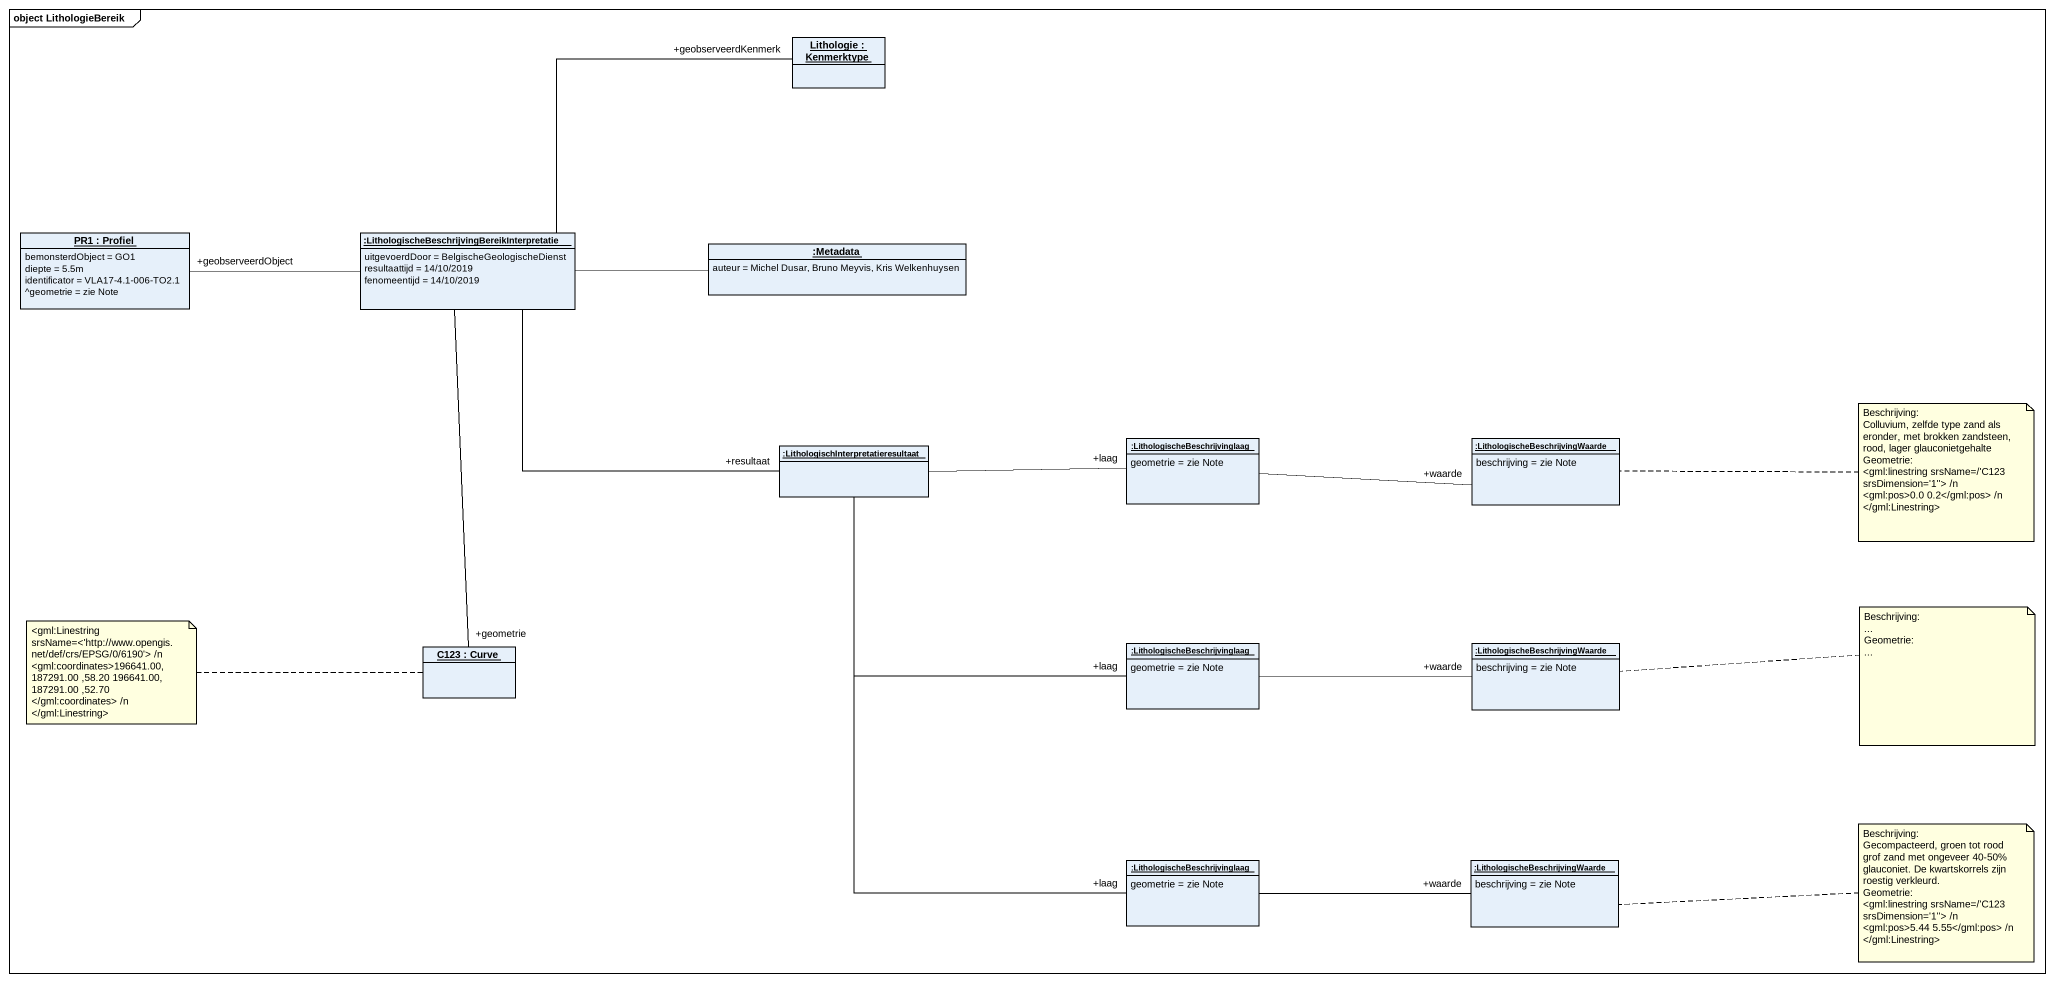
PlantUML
@startuml
mainframe object LithologieBereik
hide circle
hide empty members
object "Lithologie : Kenmerktype" as Lithologie
object "PR1 : Profiel" as PR1 {
  bemonsterdObject = GO1
  diepte = 5.5m
  identificator = VLA17-4.1-006-TO2.1
  ^geometrie = zie Note
}
object ":LithologischeBeschrijvingBereikInterpretatie" as LithologischeBeschrijvingBer {
  uitgevoerdDoor = BelgischeGeologischeDienst
  resultaattijd = 14/10/2019
  fenomeentijd = 14/10/2019
}
object ":Metadata" as Metadata {
  auteur = Michel Dusar, Bruno Meyvis, Kris Welkenhuysen
}
object ":LithologischInterpretatieresultaat" as LithologischInterpretatieres
object ":LithologischeBeschrijvinglaag" as LithologischeBeschrijvinglaa {
  geometrie = zie Note
}
object ":LithologischeBeschrijvingWaarde" as LithologischeBeschrijvingWaa {
  beschrijving = zie Note
}
object "C123 : Curve" as C123
object ":LithologischeBeschrijvinglaag" as LithologischeBeschrijvinglaa_2 {
  geometrie = zie Note
}
object ":LithologischeBeschrijvingWaarde" as LithologischeBeschrijvingWaa_2 {
  beschrijving = zie Note
}
object ":LithologischeBeschrijvinglaag" as LithologischeBeschrijvinglaa_3 {
  geometrie = zie Note
}
object ":LithologischeBeschrijvingWaarde" as LithologischeBeschrijvingWaa_3 {
  beschrijving = zie Note
}
PR1 "+geobserveerdObject" -right- LithologischeBeschrijvingBer
LithologischeBeschrijvingBer -right- "+geobserveerdKenmerk" Lithologie
LithologischeBeschrijvingBer -right- Metadata
LithologischeBeschrijvingBer -right- "+resultaat" LithologischInterpretatieres
LithologischeBeschrijvingBer -- "+geometrie" C123
LithologischInterpretatieres -right- "+laag" LithologischeBeschrijvinglaa
LithologischInterpretatieres -- "+laag" LithologischeBeschrijvinglaa_2
LithologischInterpretatieres -- "+laag" LithologischeBeschrijvinglaa_3
LithologischeBeschrijvinglaa -right- "+waarde" LithologischeBeschrijvingWaa
LithologischeBeschrijvinglaa_2 -right- "+waarde" LithologischeBeschrijvingWaa_2
LithologischeBeschrijvinglaa_3 -right- "+waarde" LithologischeBeschrijvingWaa_3
note right of LithologischeBeschrijvingWaa
  Beschrijving:
  Colluvium, zelfde type zand als eronder, met brokken zandsteen, rood, lager glauconietgehalte
  Geometrie:
  <gml:linestring srsName=/'C123 srsDimension='1''> /n
  <gml:pos>0.0 0.2</gml:pos> /n
  </gml:Linestring>
end note
note left of C123 : <gml:Linestring srsName=<'http://www.opengis.net/def/crs/EPSG/0/6190'> /n <gml:coordinates>196641.00, 187291.00 ,58.20 196641.00, 187291.00 ,52.70 </gml:coordinates> /n </gml:Linestring>
note right of LithologischeBeschrijvingWaa_2
  Beschrijving:
  ~...
  Geometrie:
  ~...
end note
note right of LithologischeBeschrijvingWaa_3
  Beschrijving:
  Gecompacteerd, groen tot rood grof zand met ongeveer 40-50% glauconiet. De kwartskorrels zijn roestig verkleurd.
  Geometrie:
  <gml:linestring srsName=/'C123 srsDimension='1''> /n
  <gml:pos>5.44 5.55</gml:pos> /n
  </gml:Linestring>
end note
@enduml
